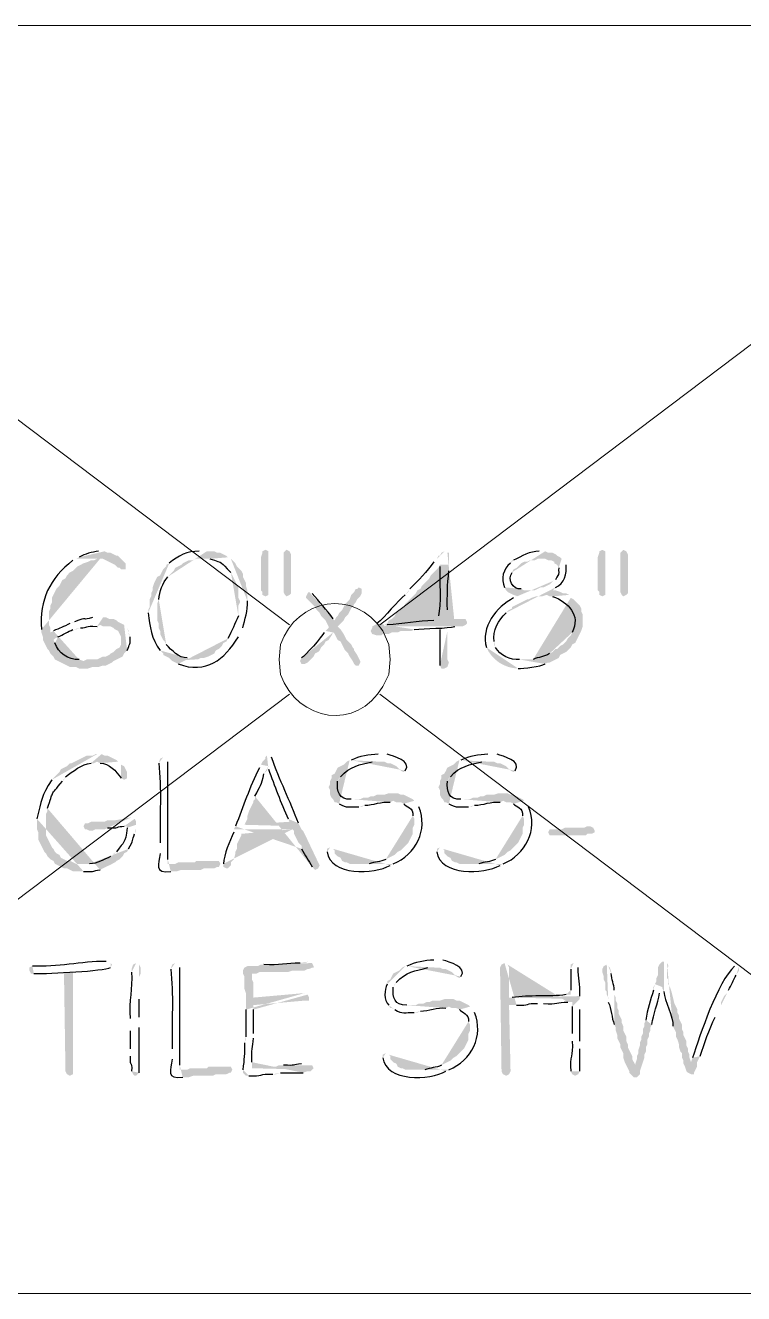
# Model space of a CAD drawing. Header units: inches. Extents: x -167 to 6071, y -6287 to -2731.
# Drawn here: x -82.8 to -57.32, y -5975.08 to -5930.07 of the extents above; entities that cross this region are included whole.
import ezdxf

# ---------------------------------------------------------------- set-up
doc = ezdxf.new("R2010")
doc.units = ezdxf.units.IN
doc.header["$LTSCALE"] = 96
doc.header["$MEASUREMENT"] = 0
doc.layers.add('Furniture', color=7, linetype='Continuous', lineweight=5, true_color=0x994d00)
doc.layers.add('PDF_Geometry', color=7, linetype='Continuous', true_color=0x4a4a4a)
doc.layers.add('PDF_Solid Fills', color=7, linetype='Continuous')

msp = doc.modelspace()

# ---------------------------------------------------------------- hatches: boundary and pattern name
at = {"layer": 'PDF_Solid Fills', "transparency": 33554559}
h = msp.add_hatch(color=256, dxfattribs=at)
h.paths.add_polyline_path([(-80.15, -5948.735), (-80.203, -5948.735)], flags=0)
h.paths.add_polyline_path([(-80.897, -5948.949), (-81.003, -5949.002), (-80.043, -5949.002), (-79.617, -5949.215), (-79.51, -5949.322), (-79.457, -5949.322), (-79.403, -5949.375), (-79.243, -5949.375), (-79.243, -5949.162), (-79.51, -5948.895), (-79.563, -5948.895), (-79.777, -5948.789), (-79.883, -5948.789), (-79.99, -5948.735)], flags=0)
h = msp.add_hatch(color=256, dxfattribs=at)
h.paths.add_polyline_path([(-76.47, -5948.682), (-76.63, -5948.735)], flags=0)
h.paths.add_polyline_path([(-77.697, -5949.162), (-77.803, -5949.215), (-77.803, -5949.269), (-77.91, -5949.375), (-78.017, -5949.589), (-78.123, -5949.642), (-78.177, -5949.749), (-78.23, -5949.855), (-78.283, -5950.015), (-78.283, -5950.122), (-78.337, -5950.229), (-78.337, -5950.335), (-78.39, -5950.442), (-78.39, -5950.709), (-78.443, -5950.815), (-78.443, -5950.922)], flags=0)
h.paths.add_polyline_path([(-78.017, -5952.255), (-77.91, -5952.362), (-77.91, -5952.415), (-77.803, -5952.469), (-77.697, -5952.522), (-77.59, -5952.629), (-76.79, -5952.575), (-76.95, -5952.575), (-77.057, -5952.522)], flags=0)
h.paths.add_polyline_path([(-77.803, -5952.042), (-77.857, -5951.935), (-77.91, -5951.882), (-78.017, -5951.669), (-78.017, -5951.562), (-78.07, -5951.455), (-78.07, -5951.295), (-78.123, -5951.189), (-78.123, -5950.602), (-78.07, -5950.442)], flags=0)
h.paths.add_polyline_path([(-77.75, -5949.642), (-77.537, -5949.429), (-77.483, -5949.322), (-77.27, -5949.215), (-77.217, -5949.162), (-77.003, -5949.055), (-76.897, -5949.055), (-76.737, -5949.002), (-76.523, -5949.002), (-75.617, -5948.949), (-75.67, -5948.895), (-75.883, -5948.789), (-75.99, -5948.789), (-76.097, -5948.735), (-76.363, -5948.735)], flags=0)
h = msp.add_hatch(color=256, dxfattribs=at)
h.paths.add_polyline_path([(-75.617, -5948.949), (-76.523, -5949.002), (-76.257, -5949.002)], flags=0)
h.paths.add_polyline_path([(-75.51, -5949.482), (-75.457, -5949.589), (-75.403, -5949.695), (-75.243, -5950.015), (-75.243, -5950.389), (-75.19, -5950.495), (-75.19, -5950.549), (-75.243, -5950.655), (-75.243, -5951.029)], flags=0)
h.paths.add_polyline_path([(-75.617, -5951.829), (-75.67, -5951.935), (-75.777, -5951.989), (-75.83, -5952.095), (-75.937, -5952.202), (-76.043, -5952.255), (-76.097, -5952.362), (-76.203, -5952.415), (-76.31, -5952.469), (-76.47, -5952.522), (-76.577, -5952.522), (-76.683, -5952.575), (-76.79, -5952.575), (-77.59, -5952.629), (-77.377, -5952.735)], flags=0)
h.paths.add_polyline_path([(-75.243, -5951.775), (-75.083, -5951.455)], flags=0)
h.paths.add_polyline_path([(-74.923, -5950.495), (-74.923, -5950.122), (-74.977, -5949.962), (-74.977, -5949.855), (-75.03, -5949.749), (-75.083, -5949.642), (-75.083, -5949.535), (-75.137, -5949.429), (-75.297, -5949.269), (-75.35, -5949.162), (-75.51, -5949.002)], flags=0)
for points in [[(-74.283, -5948.682), (-74.39, -5948.735), (-74.39, -5948.789), (-74.443, -5948.949), (-74.443, -5950.122), (-74.39, -5950.175), (-74.39, -5950.282), (-74.283, -5950.335), (-74.177, -5950.282), (-74.177, -5948.735)], [(-73.537, -5948.682), (-73.643, -5948.789), (-73.643, -5950.175), (-73.59, -5950.282), (-73.537, -5950.335), (-73.43, -5950.282), (-73.377, -5950.229), (-73.377, -5948.842), (-73.43, -5948.735)], [(-62.337, -5948.682), (-62.443, -5948.735), (-62.443, -5948.789), (-62.497, -5948.949), (-62.497, -5950.122), (-62.443, -5950.175), (-62.443, -5950.282), (-62.337, -5950.335), (-62.23, -5950.282), (-62.23, -5948.735)], [(-61.59, -5948.682), (-61.697, -5948.789), (-61.697, -5950.175), (-61.643, -5950.282), (-61.59, -5950.335), (-61.483, -5950.282), (-61.43, -5950.229), (-61.43, -5948.842), (-61.483, -5948.735)], [(-70.977, -5950.015), (-71.03, -5950.069), (-71.083, -5950.069), (-71.137, -5950.175), (-71.243, -5950.282), (-71.297, -5950.442), (-71.457, -5950.602), (-71.563, -5950.815), (-71.67, -5950.922), (-71.723, -5951.029), (-71.777, -5951.082), (-71.83, -5951.189), (-72.15, -5951.189), (-72.043, -5951.402), (-72.043, -5951.455), (-72.15, -5951.562), (-71.883, -5951.615), (-71.83, -5951.669), (-71.777, -5951.775), (-71.723, -5951.882), (-71.617, -5951.935), (-71.457, -5952.255), (-71.35, -5952.362), (-71.297, -5952.469), (-71.19, -5952.629), (-71.137, -5952.735), (-71.083, -5952.789), (-70.977, -5952.789), (-70.923, -5952.682), (-70.923, -5952.629), (-70.977, -5952.522), (-71.03, -5952.415), (-71.137, -5952.255), (-71.137, -5952.202), (-71.19, -5952.149), (-71.243, -5952.042), (-71.403, -5951.882), (-71.51, -5951.669), (-71.617, -5951.509), (-71.723, -5951.402), (-71.51, -5951.189), (-71.457, -5951.082), (-71.35, -5950.975), (-71.243, -5950.762), (-71.19, -5950.709), (-71.137, -5950.602), (-71.083, -5950.549), (-71.03, -5950.442), (-70.923, -5950.335), (-70.87, -5950.229), (-70.87, -5950.069)], [(-69.75, -5957.322), (-69.91, -5957.322), (-70.07, -5957.375), (-70.337, -5957.375), (-70.443, -5957.429), (-70.55, -5957.429), (-70.657, -5957.482), (-70.817, -5957.482), (-70.923, -5957.535), (-71.243, -5957.535), (-69.057, -5957.535), (-69.377, -5957.375), (-69.483, -5957.375), (-69.59, -5957.322)], [(-65.857, -5957.322), (-66.017, -5957.322), (-66.177, -5957.375), (-66.443, -5957.375), (-66.55, -5957.429), (-66.657, -5957.429), (-66.763, -5957.482), (-66.923, -5957.482), (-67.03, -5957.535), (-67.35, -5957.535), (-65.163, -5957.535), (-65.483, -5957.375), (-65.59, -5957.375), (-65.697, -5957.322)], [(-62.763, -5958.495), (-62.87, -5958.495), (-62.977, -5958.549), (-63.67, -5958.549), (-63.777, -5958.602), (-64.203, -5958.602), (-64.257, -5958.709), (-64.203, -5958.815), (-62.923, -5958.815), (-62.87, -5958.762), (-62.71, -5958.762), (-62.603, -5958.709), (-62.603, -5958.655), (-62.657, -5958.549)], [(-76.097, -5959.722), (-76.737, -5959.722), (-76.79, -5959.775), (-77.377, -5959.775), (-77.483, -5959.829), (-77.75, -5959.829), (-75.883, -5959.829), (-75.937, -5959.722), (-75.99, -5959.722)], [(-81.11, -5963.669), (-81.43, -5963.669), (-81.377, -5967.189), (-81.323, -5967.295), (-81.217, -5967.349), (-81.11, -5967.295), (-81.11, -5967.189)], [(-67.777, -5964.629), (-67.937, -5964.629), (-68.097, -5964.682), (-68.363, -5964.682), (-68.47, -5964.735), (-68.577, -5964.735), (-68.683, -5964.789), (-68.843, -5964.789), (-68.95, -5964.842), (-69.27, -5964.842), (-67.083, -5964.842), (-67.403, -5964.682), (-67.51, -5964.682), (-67.617, -5964.629)], [(-75.67, -5967.029), (-76.31, -5967.029), (-76.363, -5967.082), (-76.95, -5967.082), (-77.057, -5967.135), (-77.323, -5967.135), (-75.457, -5967.135), (-75.51, -5967.029), (-75.563, -5967.029)]]:
    msp.add_hatch(color=256, dxfattribs=at).paths.add_polyline_path(points)
h = msp.add_hatch(color=256, dxfattribs=at)
h.paths.add_polyline_path([(-67.937, -5948.735), (-68.043, -5948.789), (-68.097, -5948.895), (-68.15, -5948.895), (-68.203, -5949.002), (-68.31, -5949.109)], flags=0)
h.paths.add_polyline_path([(-69.163, -5950.069), (-69.217, -5950.175), (-69.323, -5950.282)], flags=0)
h.paths.add_polyline_path([(-70.337, -5951.295), (-70.39, -5951.349), (-70.497, -5951.402), (-70.497, -5951.455), (-70.55, -5951.562), (-70.497, -5951.669), (-70.337, -5951.722), (-70.177, -5951.722), (-70.123, -5951.669), (-69.91, -5951.669), (-69.803, -5951.615), (-69.59, -5951.615), (-69.483, -5951.562), (-69.11, -5951.562), (-69.003, -5951.509)], flags=0)
h.paths.add_polyline_path([(-67.563, -5951.402), (-67.297, -5951.402), (-70.07, -5951.402), (-70.07, -5951.349), (-69.963, -5951.295), (-69.91, -5951.189), (-69.803, -5951.135), (-69.697, -5951.029), (-69.643, -5950.922), (-69.537, -5950.869), (-69.483, -5950.762), (-69.377, -5950.709), (-69.323, -5950.602), (-69.163, -5950.442), (-69.057, -5950.335), (-68.95, -5950.229), (-68.897, -5950.122), (-68.79, -5950.069), (-68.737, -5949.962), (-68.47, -5949.695), (-68.417, -5949.589), (-68.15, -5949.322), (-68.097, -5949.215), (-67.777, -5949.215), (-67.777, -5948.789), (-67.83, -5948.789)], flags=0)
h = msp.add_hatch(color=256, dxfattribs=at)
h.paths.add_polyline_path([(-64.47, -5948.735), (-64.577, -5948.735)], flags=0)
h.paths.add_polyline_path([(-65.483, -5949.055), (-65.537, -5949.055), (-65.59, -5949.162)], flags=0)
h.paths.add_polyline_path([(-65.803, -5950.015), (-65.75, -5950.122), (-65.003, -5950.122), (-65.11, -5950.122), (-65.217, -5950.069)], flags=0)
h.paths.add_polyline_path([(-65.537, -5949.482), (-65.483, -5949.375), (-65.377, -5949.322), (-65.217, -5949.162), (-65.11, -5949.109), (-65.003, -5949.109), (-64.897, -5949.055), (-64.737, -5949.055), (-64.63, -5949.002), (-63.777, -5949.002), (-63.83, -5948.949), (-63.937, -5948.895), (-63.99, -5948.842), (-64.097, -5948.789), (-64.257, -5948.789), (-64.363, -5948.735)], flags=0)
h = msp.add_hatch(color=256, dxfattribs=at)
h.paths.add_polyline_path([(-81.003, -5949.002), (-81.11, -5949.055)], flags=0)
h.paths.add_polyline_path([(-82.23, -5951.509), (-82.23, -5951.615), (-81.91, -5951.615), (-81.91, -5951.455), (-81.963, -5951.349), (-81.963, -5950.869), (-81.91, -5950.762), (-81.91, -5950.655), (-81.857, -5950.549), (-81.857, -5950.389), (-81.697, -5950.069), (-81.59, -5949.962), (-81.537, -5949.855), (-81.483, -5949.749), (-81.377, -5949.695), (-81.323, -5949.589), (-81.217, -5949.482), (-81.11, -5949.429), (-80.95, -5949.269), (-80.737, -5949.162), (-80.577, -5949.109), (-80.47, -5949.055), (-80.363, -5949.055), (-80.257, -5949.002), (-80.15, -5949.002)], flags=0)
h = msp.add_hatch(color=256, dxfattribs=at)
h.paths.add_polyline_path([(-67.777, -5949.215), (-68.097, -5949.215), (-68.097, -5949.269)], flags=0)
h.paths.add_polyline_path([(-68.15, -5951.029), (-68.15, -5951.189), (-68.31, -5951.189)], flags=0)
h.paths.add_polyline_path([(-69.963, -5951.349), (-70.07, -5951.402), (-67.297, -5951.402), (-67.19, -5951.349), (-67.137, -5951.295), (-67.137, -5951.242), (-67.19, -5951.135), (-67.83, -5951.135), (-67.83, -5950.815)], flags=0)
h.paths.add_polyline_path([(-67.777, -5949.429), (-67.777, -5949.322)], flags=0)
h = msp.add_hatch(color=256, dxfattribs=at)
h.paths.add_polyline_path([(-63.777, -5949.002), (-64.523, -5949.002), (-64.363, -5949.002), (-64.257, -5949.055), (-64.15, -5949.055), (-64.043, -5949.109), (-64.043, -5949.162), (-63.937, -5949.215), (-63.883, -5949.322)], flags=0)
h.paths.add_polyline_path([(-63.99, -5949.749), (-64.097, -5949.802), (-64.203, -5949.909), (-64.417, -5950.015), (-64.523, -5950.015), (-64.737, -5950.122), (-65.75, -5950.122), (-65.697, -5950.175), (-65.483, -5950.282), (-65.323, -5950.335), (-65.377, -5950.335), (-65.483, -5950.389)], flags=0)
h.paths.add_polyline_path([(-66.443, -5952.149, 0.291201), (-65.323, -5952.895)], flags=0)
h.paths.add_polyline_path([(-64.363, -5952.735), (-64.257, -5952.682), (-64.203, -5952.682), (-64.097, -5952.629), (-65.163, -5952.575), (-65.27, -5952.575)], flags=0)
h.paths.add_polyline_path([(-66.123, -5952.149), (-66.177, -5952.042), (-66.177, -5951.935)], flags=0)
h.paths.add_polyline_path([(-65.75, -5950.922), (-65.643, -5950.815), (-65.537, -5950.762), (-65.537, -5950.709), (-65.003, -5950.442), (-64.95, -5950.442), (-64.843, -5950.389), (-64.683, -5950.335), (-64.47, -5950.335), (-64.31, -5950.282), (-63.51, -5950.282), (-63.617, -5950.229), (-63.723, -5950.229), (-63.83, -5950.175), (-63.99, -5950.122), (-64.097, -5950.122), (-63.99, -5950.015)], flags=0)
h.paths.add_polyline_path([(-63.617, -5949.215), (-63.67, -5949.109)], flags=0)
h = msp.add_hatch(color=256, dxfattribs=at)
h.paths.add_polyline_path([(-72.737, -5950.175), (-72.79, -5950.229), (-72.843, -5950.335), (-72.843, -5950.389), (-72.523, -5950.709), (-72.47, -5950.815), (-72.363, -5950.922), (-72.31, -5951.029), (-72.15, -5951.189), (-71.83, -5951.189), (-71.883, -5951.135)], flags=0)
h.paths.add_polyline_path([(-72.63, -5950.229), (-72.683, -5950.229)], flags=0)
h = msp.add_hatch(color=256, dxfattribs=at)
h.paths.add_polyline_path([(-63.51, -5950.282), (-64.31, -5950.282), (-64.203, -5950.335), (-64.097, -5950.335)], flags=0)
h.paths.add_polyline_path([(-63.403, -5951.615), (-63.457, -5951.722), (-63.563, -5951.829), (-63.617, -5951.935), (-63.723, -5952.042), (-63.83, -5952.095), (-63.937, -5952.202), (-63.99, -5952.202), (-64.097, -5952.309), (-64.203, -5952.362)], flags=0)
h.paths.add_polyline_path([(-64.79, -5952.575), (-65.163, -5952.575), (-64.097, -5952.629), (-63.883, -5952.522), (-63.83, -5952.415), (-63.723, -5952.362), (-63.617, -5952.309), (-63.457, -5952.149), (-63.403, -5952.042), (-63.297, -5951.989), (-63.083, -5951.562), (-63.03, -5951.402), (-63.03, -5950.975), (-63.083, -5950.869), (-63.083, -5950.762), (-63.137, -5950.655), (-63.35, -5950.442), (-63.457, -5950.389)], flags=0)
h = msp.add_hatch(color=256, dxfattribs=at)
h.paths.add_polyline_path([(-80.203, -5951.082), (-80.417, -5951.082)], flags=0)
h.paths.add_polyline_path([(-81.057, -5951.242), (-81.11, -5951.242), (-81.217, -5951.295)], flags=0)
h.paths.add_polyline_path([(-81.803, -5951.562), (-81.91, -5951.615), (-82.23, -5951.615), (-82.177, -5951.775), (-82.177, -5951.882), (-82.017, -5952.202), (-81.963, -5952.255), (-81.91, -5952.362), (-81.857, -5952.415), (-81.803, -5952.469), (-81.75, -5952.575), (-81.643, -5952.629), (-80.737, -5952.629), (-80.897, -5952.575)], flags=0)
h.paths.add_polyline_path([(-81.75, -5951.989), (-81.803, -5951.882), (-81.75, -5951.829), (-81.643, -5951.775)], flags=0)
h.paths.add_polyline_path([(-81.11, -5951.509), (-81.003, -5951.509), (-80.843, -5951.455)], flags=0)
h.paths.add_polyline_path([(-80.257, -5951.402), (-80.15, -5951.349), (-79.297, -5951.349), (-79.51, -5951.242), (-79.563, -5951.189), (-79.67, -5951.135), (-79.83, -5951.135), (-79.937, -5951.082), (-80.043, -5951.082)], flags=0)
h = msp.add_hatch(color=256, dxfattribs=at)
h.paths.add_polyline_path([(-79.297, -5951.349), (-80.15, -5951.349), (-80.043, -5951.402), (-79.777, -5951.402), (-79.67, -5951.455), (-79.617, -5951.509), (-79.51, -5951.562), (-79.403, -5951.775), (-79.403, -5952.042), (-79.457, -5952.149), (-79.563, -5952.202), (-79.67, -5952.309), (-79.777, -5952.362), (-79.83, -5952.415), (-79.937, -5952.469), (-80.043, -5952.469), (-80.257, -5952.575), (-80.63, -5952.575), (-80.737, -5952.629), (-81.643, -5952.629), (-81.217, -5952.842), (-81.003, -5952.842), (-80.897, -5952.895), (-80.577, -5952.895), (-80.417, -5952.842), (-80.203, -5952.842), (-80.043, -5952.789), (-79.937, -5952.789), (-79.723, -5952.682), (-79.67, -5952.629), (-79.35, -5952.469), (-79.297, -5952.362), (-79.19, -5952.255)], flags=0)
h.paths.add_polyline_path([(-79.083, -5951.775), (-79.137, -5951.669), (-79.137, -5951.562), (-79.19, -5951.455)], flags=0)
h = msp.add_hatch(color=256, dxfattribs=at)
h.paths.add_polyline_path([(-72.15, -5951.562), (-72.203, -5951.615)], flags=0)
h.paths.add_polyline_path([(-73.003, -5952.522), (-73.057, -5952.629), (-73.003, -5952.735), (-72.897, -5952.735), (-72.79, -5952.682), (-72.577, -5952.469), (-72.523, -5952.362), (-72.417, -5952.309), (-72.363, -5952.255), (-72.31, -5952.149), (-72.203, -5952.042), (-72.15, -5951.935), (-72.043, -5951.882), (-71.937, -5951.722), (-71.883, -5951.615)], flags=0)
h = msp.add_hatch(color=256, dxfattribs=at)
h.paths.add_polyline_path([(-67.83, -5951.455), (-68.097, -5951.455), (-68.097, -5951.509)], flags=0)
h.paths.add_polyline_path([(-68.097, -5952.789), (-68.043, -5952.895), (-67.937, -5952.895), (-67.83, -5952.842), (-67.777, -5952.682), (-67.83, -5952.575), (-67.83, -5951.562)], flags=0)
h = msp.add_hatch(color=256, dxfattribs=at)
h.paths.add_polyline_path([(-80.257, -5955.935), (-80.31, -5955.935), (-80.417, -5955.989), (-80.63, -5955.989), (-81.163, -5956.255), (-81.217, -5956.255), (-81.323, -5956.362), (-81.43, -5956.415), (-81.537, -5956.469), (-81.59, -5956.575), (-81.857, -5956.842)], flags=0)
h.paths.add_polyline_path([(-82.39, -5958.229), (-82.39, -5958.602), (-82.337, -5958.709), (-82.337, -5958.975), (-82.283, -5959.082), (-82.23, -5959.189), (-82.123, -5959.402), (-82.07, -5959.455), (-82.017, -5959.562), (-81.91, -5959.669), (-81.803, -5959.722), (-81.75, -5959.829), (-81.43, -5959.989), (-81.323, -5959.989), (-81.11, -5960.095), (-80.737, -5960.095)], flags=0)
h.paths.add_polyline_path([(-80.15, -5960.042), (-79.723, -5959.829), (-81.003, -5959.829), (-81.217, -5959.722), (-81.323, -5959.722), (-81.537, -5959.615), (-81.59, -5959.509), (-81.697, -5959.455), (-81.75, -5959.402), (-81.803, -5959.295), (-81.857, -5959.242), (-81.963, -5959.029), (-82.017, -5958.922), (-82.07, -5958.815), (-82.07, -5958.069), (-82.017, -5957.962), (-82.017, -5957.855)], flags=0)
h.paths.add_polyline_path([(-81.483, -5956.895), (-81.43, -5956.842), (-81.377, -5956.735)], flags=0)
h.paths.add_polyline_path([(-80.47, -5956.255), (-80.363, -5956.255), (-80.257, -5956.202), (-79.51, -5956.202), (-79.563, -5956.149), (-79.883, -5955.989), (-79.99, -5955.989), (-80.097, -5955.935)], flags=0)
h = msp.add_hatch(color=256, dxfattribs=at)
h.paths.add_polyline_path([(-77.91, -5956.042), (-78.017, -5956.095), (-78.07, -5956.255)], flags=0)
h.paths.add_polyline_path([(-78.017, -5959.082), (-78.017, -5959.455)], flags=0)
h.paths.add_polyline_path([(-77.643, -5960.095), (-77.43, -5960.095), (-77.27, -5960.042), (-76.577, -5960.042), (-76.47, -5959.989), (-76.097, -5959.989), (-75.99, -5959.935), (-75.937, -5959.935), (-75.883, -5959.829), (-77.75, -5959.829), (-77.75, -5959.669)], flags=0)
h.paths.add_polyline_path([(-77.75, -5956.202), (-77.803, -5956.095)], flags=0)
h = msp.add_hatch(color=256, dxfattribs=at)
h.paths.add_polyline_path([(-74.23, -5955.989), (-74.283, -5956.042), (-74.283, -5956.095), (-74.39, -5956.202), (-74.443, -5956.309), (-74.177, -5956.362), (-74.177, -5956.469)], flags=0)
h.paths.add_polyline_path([(-73.483, -5958.229), (-73.43, -5958.335), (-75.03, -5958.442), (-73.057, -5958.495), (-73.11, -5958.389)], flags=0)
h.paths.add_polyline_path([(-74.07, -5956.042), (-74.123, -5955.989)], flags=0)
h = msp.add_hatch(color=256, dxfattribs=at)
h.paths.add_polyline_path([(-71.297, -5956.149), (-71.403, -5956.202), (-71.51, -5956.309), (-71.617, -5956.362), (-71.723, -5956.415), (-71.777, -5956.522), (-71.83, -5956.629), (-71.937, -5956.682), (-71.937, -5956.789), (-71.99, -5956.895), (-71.99, -5957.002), (-72.043, -5957.109), (-71.99, -5957.215), (-71.99, -5957.375), (-71.937, -5957.482), (-71.883, -5957.535), (-71.83, -5957.642), (-71.777, -5957.642), (-71.67, -5957.695)], flags=0)
h.paths.add_polyline_path([(-70.977, -5957.802), (-70.87, -5957.802), (-70.763, -5957.749)], flags=0)
h.paths.add_polyline_path([(-69.857, -5957.642), (-69.75, -5957.589), (-69.003, -5957.589), (-69.057, -5957.535), (-71.243, -5957.535)], flags=0)
h.paths.add_polyline_path([(-71.723, -5956.895), (-71.67, -5956.789), (-71.617, -5956.735)], flags=0)
h.paths.add_polyline_path([(-70.497, -5956.202), (-70.23, -5956.202)], flags=0)
h = msp.add_hatch(color=256, dxfattribs=at)
h.paths.add_polyline_path([(-70.23, -5955.935), (-70.283, -5955.935)], flags=0)
h.paths.add_polyline_path([(-71.243, -5956.149), (-71.297, -5956.149), (-70.23, -5956.202), (-70.07, -5956.202), (-69.963, -5956.255), (-69.857, -5956.255), (-69.75, -5956.309), (-69.643, -5956.362), (-69.537, -5956.469), (-69.483, -5956.469), (-69.483, -5956.522), (-69.377, -5956.575), (-69.323, -5956.522)], flags=0)
h.paths.add_polyline_path([(-69.963, -5955.935), (-70.123, -5955.935)], flags=0)
h = msp.add_hatch(color=256, dxfattribs=at)
h.paths.add_polyline_path([(-67.403, -5956.149), (-67.51, -5956.202), (-67.617, -5956.309), (-67.723, -5956.362), (-67.83, -5956.415), (-67.883, -5956.522), (-67.937, -5956.629), (-68.043, -5956.682), (-68.043, -5956.789), (-68.097, -5956.895), (-68.097, -5957.002), (-68.15, -5957.109), (-68.097, -5957.215), (-68.097, -5957.375), (-68.043, -5957.482), (-67.99, -5957.535), (-67.937, -5957.642), (-67.883, -5957.642), (-67.777, -5957.695)], flags=0)
h.paths.add_polyline_path([(-67.083, -5957.802), (-66.977, -5957.802), (-66.87, -5957.749)], flags=0)
h.paths.add_polyline_path([(-65.963, -5957.642), (-65.857, -5957.589), (-65.11, -5957.589), (-65.163, -5957.535), (-67.35, -5957.535)], flags=0)
h.paths.add_polyline_path([(-67.83, -5956.895), (-67.777, -5956.789), (-67.723, -5956.735)], flags=0)
h.paths.add_polyline_path([(-66.603, -5956.202), (-66.337, -5956.202)], flags=0)
h = msp.add_hatch(color=256, dxfattribs=at)
h.paths.add_polyline_path([(-66.337, -5955.935), (-66.39, -5955.935)], flags=0)
h.paths.add_polyline_path([(-67.35, -5956.149), (-67.403, -5956.149), (-66.337, -5956.202), (-66.177, -5956.202), (-66.07, -5956.255), (-65.963, -5956.255), (-65.857, -5956.309), (-65.75, -5956.362), (-65.643, -5956.469), (-65.59, -5956.469), (-65.59, -5956.522), (-65.483, -5956.575), (-65.43, -5956.522)], flags=0)
h.paths.add_polyline_path([(-66.07, -5955.935), (-66.23, -5955.935)], flags=0)
h = msp.add_hatch(color=256, dxfattribs=at)
h.paths.add_polyline_path([(-79.51, -5956.202), (-80.257, -5956.202), (-80.15, -5956.255)], flags=0)
h.paths.add_polyline_path([(-79.403, -5956.789), (-79.297, -5956.842), (-79.19, -5956.789), (-79.19, -5956.575), (-79.297, -5956.362), (-79.403, -5956.309)], flags=0)
h = msp.add_hatch(color=256, dxfattribs=at)
h.paths.add_polyline_path([(-74.443, -5956.309), (-74.497, -5956.415)], flags=0)
h.paths.add_polyline_path([(-75.35, -5958.495), (-75.403, -5958.602), (-73.323, -5958.602), (-73.27, -5958.655), (-73.27, -5958.762), (-73.163, -5958.975), (-73.11, -5959.082), (-73.003, -5959.189), (-73.003, -5959.295)], flags=0)
h.paths.add_polyline_path([(-72.63, -5959.935), (-72.523, -5960.042), (-72.417, -5959.989), (-72.363, -5959.882), (-72.843, -5958.869), (-72.95, -5958.655), (-73.003, -5958.602), (-73.057, -5958.495), (-75.03, -5958.442), (-74.923, -5958.229), (-74.923, -5958.122), (-74.87, -5957.962), (-74.817, -5957.855), (-74.763, -5957.749), (-74.71, -5957.642), (-74.71, -5957.589), (-74.657, -5957.535), (-74.657, -5957.429)], flags=0)
h.paths.add_polyline_path([(-74.337, -5956.629), (-74.23, -5956.522), (-74.177, -5956.362)], flags=0)
h = msp.add_hatch(color=256, dxfattribs=at)
h.paths.add_polyline_path([(-69.003, -5957.589), (-69.75, -5957.589), (-69.643, -5957.642), (-69.483, -5957.642), (-69.377, -5957.695)], flags=0)
h.paths.add_polyline_path([(-69.057, -5958.122), (-69.003, -5958.229), (-69.003, -5958.442), (-69.057, -5958.549), (-69.057, -5958.762), (-69.11, -5958.869), (-69.163, -5958.975), (-69.217, -5959.082), (-69.323, -5959.189), (-69.483, -5959.349), (-69.59, -5959.402), (-69.697, -5959.509), (-70.017, -5959.669)], flags=0)
h.paths.add_polyline_path([(-70.603, -5959.829), (-70.977, -5959.829), (-69.75, -5959.829)], flags=0)
h.paths.add_polyline_path([(-68.843, -5957.802), (-68.95, -5957.695)], flags=0)
h = msp.add_hatch(color=256, dxfattribs=at)
h.paths.add_polyline_path([(-65.11, -5957.589), (-65.857, -5957.589), (-65.75, -5957.642), (-65.59, -5957.642), (-65.483, -5957.695)], flags=0)
h.paths.add_polyline_path([(-65.163, -5958.122), (-65.11, -5958.229), (-65.11, -5958.442), (-65.163, -5958.549), (-65.163, -5958.762), (-65.323, -5959.082), (-65.43, -5959.189), (-65.59, -5959.349), (-65.697, -5959.402), (-65.803, -5959.509), (-66.123, -5959.669)], flags=0)
h.paths.add_polyline_path([(-66.71, -5959.829), (-67.083, -5959.829), (-65.857, -5959.829)], flags=0)
h.paths.add_polyline_path([(-64.95, -5957.802), (-65.057, -5957.695)], flags=0)
h = msp.add_hatch(color=256, dxfattribs=at)
h.paths.add_polyline_path([(-79.03, -5958.175), (-79.617, -5958.282), (-79.883, -5958.282), (-79.99, -5958.335), (-80.47, -5958.335), (-80.577, -5958.389), (-80.683, -5958.389), (-80.737, -5958.495), (-80.683, -5958.602), (-80.63, -5958.602), (-80.523, -5958.655), (-80.417, -5958.655), (-80.31, -5958.602), (-79.99, -5958.602), (-79.883, -5958.549)], flags=0)
h.paths.add_polyline_path([(-79.297, -5958.495), (-79.19, -5958.495), (-78.87, -5958.442), (-78.87, -5958.335), (-78.923, -5958.229)], flags=0)
h = msp.add_hatch(color=256, dxfattribs=at)
h.paths.add_polyline_path([(-78.87, -5958.442), (-79.19, -5958.495), (-79.19, -5958.549)], flags=0)
h.paths.add_polyline_path([(-79.563, -5959.402), (-79.67, -5959.455), (-79.67, -5959.509), (-79.777, -5959.562)], flags=0)
h.paths.add_polyline_path([(-80.523, -5959.829), (-80.683, -5959.829), (-79.723, -5959.829), (-79.617, -5959.775), (-79.563, -5959.722), (-79.457, -5959.669), (-79.35, -5959.562), (-79.297, -5959.455), (-79.19, -5959.402), (-79.137, -5959.295)], flags=0)
h.paths.add_polyline_path([(-78.923, -5958.762), (-78.87, -5958.655), (-78.87, -5958.549)], flags=0)
h = msp.add_hatch(color=256, dxfattribs=at)
h.paths.add_polyline_path([(-75.403, -5958.602), (-75.403, -5958.709)], flags=0)
h.paths.add_polyline_path([(-75.777, -5959.829), (-75.777, -5959.935), (-75.67, -5959.989), (-75.617, -5959.989), (-75.51, -5959.882), (-75.51, -5959.775), (-75.403, -5959.669), (-75.35, -5959.455), (-75.35, -5959.402), (-75.297, -5959.295), (-75.297, -5959.135), (-75.243, -5959.029), (-75.19, -5958.922), (-75.137, -5958.815), (-75.137, -5958.762), (-73.323, -5958.602)], flags=0)
h = msp.add_hatch(color=256, dxfattribs=at)
h.paths.add_polyline_path([(-71.99, -5959.242), (-72.097, -5959.295), (-72.097, -5959.402)], flags=0)
h.paths.add_polyline_path([(-69.857, -5959.882), (-69.75, -5959.829), (-71.297, -5959.829), (-71.403, -5959.775), (-71.457, -5959.775), (-71.563, -5959.722), (-71.617, -5959.615), (-71.723, -5959.562), (-71.83, -5959.455), (-71.83, -5959.349), (-71.883, -5959.295)], flags=0)
h = msp.add_hatch(color=256, dxfattribs=at)
h.paths.add_polyline_path([(-68.097, -5959.242), (-68.203, -5959.295), (-68.203, -5959.402)], flags=0)
h.paths.add_polyline_path([(-65.963, -5959.882), (-65.857, -5959.829), (-67.403, -5959.829), (-67.51, -5959.775), (-67.563, -5959.775), (-67.67, -5959.722), (-67.723, -5959.615), (-67.83, -5959.562), (-67.937, -5959.455), (-67.937, -5959.349), (-67.99, -5959.295)], flags=0)
h = msp.add_hatch(color=256, dxfattribs=at)
h.paths.add_polyline_path([(-79.883, -5963.295), (-79.937, -5963.295)], flags=0)
h.paths.add_polyline_path([(-82.55, -5963.455), (-82.657, -5963.509), (-82.657, -5963.615), (-82.603, -5963.722), (-82.497, -5963.722)], flags=0)
h.paths.add_polyline_path([(-79.777, -5963.509), (-79.723, -5963.402), (-79.777, -5963.349)], flags=0)
h = msp.add_hatch(color=256, dxfattribs=at)
h.paths.add_polyline_path([(-78.87, -5963.349), (-78.977, -5963.402), (-79.03, -5963.562), (-79.03, -5963.669)], flags=0)
h.paths.add_polyline_path([(-79.083, -5965.322), (-79.083, -5965.749)], flags=0)
h.paths.add_polyline_path([(-79.083, -5966.389), (-79.083, -5966.655)], flags=0)
h.paths.add_polyline_path([(-79.03, -5967.189), (-78.977, -5967.295), (-78.923, -5967.349), (-78.87, -5967.349), (-78.763, -5967.242)], flags=0)
h.paths.add_polyline_path([(-78.763, -5965.642), (-78.763, -5965.269)], flags=0)
h.paths.add_polyline_path([(-78.763, -5964.629), (-78.763, -5963.829), (-78.71, -5963.722), (-78.71, -5963.509), (-78.763, -5963.402)], flags=0)
h = msp.add_hatch(color=256, dxfattribs=at)
h.paths.add_polyline_path([(-77.483, -5963.349), (-77.59, -5963.402), (-77.643, -5963.562)], flags=0)
h.paths.add_polyline_path([(-77.59, -5966.389), (-77.59, -5966.762)], flags=0)
h.paths.add_polyline_path([(-77.217, -5967.402), (-77.003, -5967.402), (-76.843, -5967.349), (-76.15, -5967.349), (-76.043, -5967.295), (-75.67, -5967.295), (-75.563, -5967.242), (-75.51, -5967.242), (-75.457, -5967.135), (-77.323, -5967.135), (-77.323, -5966.975)], flags=0)
h.paths.add_polyline_path([(-77.323, -5963.509), (-77.377, -5963.402)], flags=0)
h = msp.add_hatch(color=256, dxfattribs=at)
h.paths.add_polyline_path([(-72.737, -5963.295), (-72.897, -5963.349), (-73.057, -5963.349)], flags=0)
h.paths.add_polyline_path([(-74.337, -5963.402), (-74.443, -5963.402), (-74.55, -5963.455), (-74.923, -5963.455), (-75.03, -5963.509), (-75.083, -5963.615), (-75.083, -5963.722), (-75.03, -5963.829), (-75.03, -5964.255), (-74.977, -5964.415), (-74.977, -5964.629), (-74.71, -5964.575), (-74.71, -5964.042), (-74.763, -5963.935), (-74.763, -5963.722), (-74.603, -5963.722), (-74.497, -5963.669), (-73.483, -5963.669), (-73.323, -5963.615), (-72.897, -5963.615), (-72.79, -5963.562), (-72.737, -5963.562), (-72.63, -5963.509), (-72.577, -5963.509), (-72.577, -5963.455), (-72.63, -5963.349)], flags=0)
h = msp.add_hatch(color=256, dxfattribs=at)
h.paths.add_polyline_path([(-68.257, -5963.242), (-68.31, -5963.242)], flags=0)
h.paths.add_polyline_path([(-69.27, -5963.455), (-69.323, -5963.455), (-68.257, -5963.509), (-68.097, -5963.509), (-67.99, -5963.562), (-67.883, -5963.562), (-67.67, -5963.669), (-67.563, -5963.775), (-67.51, -5963.775), (-67.51, -5963.829), (-67.403, -5963.882), (-67.35, -5963.829)], flags=0)
h.paths.add_polyline_path([(-67.99, -5963.242), (-68.15, -5963.242)], flags=0)
h = msp.add_hatch(color=256, dxfattribs=at)
h.paths.add_polyline_path([(-65.803, -5963.349), (-65.91, -5963.402), (-65.963, -5963.509), (-65.91, -5967.189), (-65.857, -5967.295), (-65.75, -5967.349), (-65.643, -5967.295), (-65.59, -5967.189), (-65.643, -5964.842), (-65.377, -5964.842)], flags=0)
h.paths.add_polyline_path([(-64.63, -5964.789), (-64.417, -5964.789)], flags=0)
h.paths.add_polyline_path([(-63.563, -5964.735), (-63.403, -5964.735), (-63.137, -5964.629), (-65.643, -5964.575), (-65.643, -5963.509), (-65.697, -5963.402)], flags=0)
h = msp.add_hatch(color=256, dxfattribs=at)
h.paths.add_polyline_path([(-63.35, -5963.349), (-63.457, -5963.402), (-63.457, -5963.562)], flags=0)
h.paths.add_polyline_path([(-63.457, -5964.309), (-63.457, -5964.469), (-63.617, -5964.469)], flags=0)
h.paths.add_polyline_path([(-65.537, -5964.575), (-65.643, -5964.575), (-63.137, -5964.629), (-63.137, -5964.522)], flags=0)
h.paths.add_polyline_path([(-63.19, -5963.509), (-63.243, -5963.402)], flags=0)
h = msp.add_hatch(color=256, dxfattribs=at)
h.paths.add_polyline_path([(-60.15, -5963.295), (-60.203, -5963.295), (-60.31, -5963.402), (-60.363, -5963.509), (-60.363, -5963.775), (-60.417, -5963.882), (-60.417, -5963.989), (-60.47, -5964.095), (-60.203, -5964.202), (-60.203, -5964.255), (-60.15, -5964.362)], flags=0)
h.paths.add_polyline_path([(-59.83, -5965.589), (-59.777, -5965.695), (-59.723, -5965.802), (-59.723, -5965.962), (-59.67, -5966.069), (-59.617, -5966.229), (-59.617, -5966.335), (-59.563, -5966.495), (-59.51, -5966.549), (-59.51, -5966.709), (-59.457, -5966.815), (-59.457, -5966.922), (-59.403, -5967.029), (-59.35, -5967.189), (-59.297, -5967.242), (-59.19, -5967.295), (-59.083, -5967.295), (-59.083, -5967.242), (-58.977, -5967.029), (-58.977, -5966.869), (-59.19, -5966.869), (-59.243, -5966.709), (-59.243, -5966.602), (-59.297, -5966.495), (-59.297, -5966.389), (-59.35, -5966.282), (-59.35, -5966.122), (-59.457, -5965.909), (-59.457, -5965.802), (-59.51, -5965.695), (-59.51, -5965.535), (-59.617, -5965.322), (-59.617, -5965.215), (-59.67, -5965.109), (-59.67, -5965.002), (-59.777, -5964.789), (-59.83, -5964.575), (-59.883, -5964.362), (-59.937, -5964.202), (-59.99, -5964.095), (-59.99, -5963.935), (-60.043, -5963.882), (-60.043, -5963.562), (-59.99, -5963.455), (-60.043, -5963.349)], flags=0)
h = msp.add_hatch(color=256, dxfattribs=at)
h.paths.add_polyline_path([(-69.323, -5963.455), (-69.43, -5963.509), (-69.537, -5963.615), (-69.75, -5963.722), (-69.857, -5963.935), (-69.963, -5963.989), (-69.963, -5964.095)], flags=0)
h.paths.add_polyline_path([(-69.91, -5964.842), (-69.857, -5964.949), (-69.803, -5964.949), (-69.697, -5965.002)], flags=0)
h.paths.add_polyline_path([(-69.003, -5965.109), (-68.897, -5965.109), (-68.79, -5965.055)], flags=0)
h.paths.add_polyline_path([(-67.883, -5964.949), (-67.777, -5964.895), (-67.03, -5964.895), (-67.083, -5964.842), (-69.27, -5964.842)], flags=0)
h.paths.add_polyline_path([(-69.75, -5964.202), (-69.697, -5964.095), (-69.643, -5964.042)], flags=0)
h.paths.add_polyline_path([(-68.523, -5963.509), (-68.257, -5963.509)], flags=0)
h = msp.add_hatch(color=256, dxfattribs=at)
h.paths.add_polyline_path([(-62.177, -5963.402), (-62.283, -5963.455), (-62.337, -5963.562), (-62.337, -5963.669), (-62.283, -5963.829), (-62.283, -5963.935), (-62.23, -5964.042), (-62.23, -5964.309), (-62.177, -5964.362), (-62.177, -5964.469), (-62.123, -5964.575), (-62.123, -5964.735)], flags=0)
h.paths.add_polyline_path([(-61.91, -5965.535), (-61.857, -5965.642), (-61.857, -5965.749), (-61.803, -5965.909), (-61.803, -5966.015), (-61.697, -5966.229), (-61.697, -5966.335), (-61.59, -5966.549), (-61.59, -5966.709), (-61.537, -5966.869), (-61.43, -5967.082), (-61.377, -5967.189), (-61.377, -5967.242), (-61.217, -5967.402), (-61.11, -5967.402), (-61.003, -5967.295), (-61.003, -5967.189), (-60.95, -5967.029), (-61.163, -5967.029), (-61.163, -5966.975), (-61.27, -5966.762), (-61.27, -5966.655), (-61.43, -5966.335), (-61.43, -5966.229), (-61.483, -5966.122), (-61.483, -5965.962), (-61.537, -5965.855), (-61.59, -5965.749), (-61.59, -5965.589), (-61.643, -5965.482), (-61.643, -5965.375), (-61.75, -5965.162), (-61.75, -5965.055), (-61.803, -5964.949), (-61.803, -5964.789), (-61.857, -5964.682), (-61.857, -5964.575), (-61.91, -5964.469), (-61.91, -5964.309)], flags=0)
h.paths.add_polyline_path([(-62.017, -5963.722), (-62.017, -5963.669), (-62.07, -5963.509), (-62.123, -5963.455)], flags=0)
h = msp.add_hatch(color=256, dxfattribs=at)
h.paths.add_polyline_path([(-57.59, -5963.455), (-57.643, -5963.455)], flags=0)
h.paths.add_polyline_path([(-59.137, -5966.709), (-59.19, -5966.869), (-58.977, -5966.869), (-58.87, -5966.655)], flags=0)
h.paths.add_polyline_path([(-58.337, -5965.269), (-58.123, -5964.842), (-58.123, -5964.735), (-58.017, -5964.522), (-57.91, -5964.415), (-57.857, -5964.309)], flags=0)
h.paths.add_polyline_path([(-57.59, -5963.775), (-57.483, -5963.615), (-57.483, -5963.455)], flags=0)
h = msp.add_hatch(color=256, dxfattribs=at)
h.paths.add_polyline_path([(-60.47, -5964.095), (-60.523, -5964.202), (-60.523, -5964.309)], flags=0)
h.paths.add_polyline_path([(-60.79, -5965.375), (-60.843, -5965.482), (-60.843, -5965.589), (-60.897, -5965.695), (-60.897, -5965.855), (-60.95, -5965.962), (-60.95, -5966.069), (-61.003, -5966.175), (-61.003, -5966.282), (-61.057, -5966.442), (-61.057, -5966.549), (-61.11, -5966.655), (-61.11, -5966.762), (-61.163, -5966.922), (-61.163, -5967.029), (-60.95, -5967.029), (-60.897, -5966.869), (-60.843, -5966.709), (-60.843, -5966.602), (-60.79, -5966.495), (-60.79, -5966.335), (-60.737, -5966.229), (-60.737, -5966.069), (-60.683, -5965.962), (-60.683, -5965.855), (-60.63, -5965.749), (-60.63, -5965.642), (-60.577, -5965.535)], flags=0)
h.paths.add_polyline_path([(-60.31, -5964.415), (-60.203, -5964.202)], flags=0)
h = msp.add_hatch(color=256, dxfattribs=at)
h.paths.add_polyline_path([(-72.897, -5964.415), (-74.71, -5964.575), (-74.977, -5964.629), (-74.977, -5965.002)], flags=0)
h.paths.add_polyline_path([(-74.977, -5965.962), (-74.977, -5966.069), (-75.03, -5966.175)], flags=0)
h.paths.add_polyline_path([(-75.083, -5967.135), (-75.083, -5967.242), (-74.977, -5967.349), (-74.87, -5967.349)], flags=0)
h.paths.add_polyline_path([(-74.017, -5967.295), (-73.91, -5967.295), (-73.75, -5967.242)], flags=0)
h.paths.add_polyline_path([(-72.95, -5967.242), (-72.79, -5967.189), (-72.683, -5967.189), (-72.63, -5967.135), (-74.763, -5967.082), (-74.763, -5966.869)], flags=0)
h.paths.add_polyline_path([(-74.71, -5966.015), (-74.71, -5965.855)], flags=0)
h.paths.add_polyline_path([(-74.71, -5965.002), (-74.71, -5964.842), (-72.897, -5964.682), (-72.737, -5964.682), (-72.737, -5964.575), (-72.79, -5964.469)], flags=0)
h = msp.add_hatch(color=256, dxfattribs=at)
h.paths.add_polyline_path([(-63.137, -5964.629), (-63.403, -5964.735), (-63.403, -5964.895)], flags=0)
h.paths.add_polyline_path([(-63.403, -5965.855), (-63.403, -5966.122)], flags=0)
h.paths.add_polyline_path([(-63.457, -5967.189), (-63.403, -5967.295), (-63.297, -5967.349), (-63.19, -5967.295), (-63.137, -5967.189)], flags=0)
h.paths.add_polyline_path([(-63.137, -5966.389), (-63.137, -5966.122)], flags=0)
h.paths.add_polyline_path([(-63.137, -5965.002), (-63.137, -5964.735)], flags=0)
h = msp.add_hatch(color=256, dxfattribs=at)
h.paths.add_polyline_path([(-67.03, -5964.895), (-67.777, -5964.895), (-67.67, -5964.949), (-67.51, -5964.949), (-67.403, -5965.002)], flags=0)
h.paths.add_polyline_path([(-67.083, -5965.429), (-67.03, -5965.535), (-67.03, -5965.749), (-67.083, -5965.855), (-67.083, -5966.069), (-67.243, -5966.389), (-67.51, -5966.655), (-67.617, -5966.709), (-67.723, -5966.815), (-68.043, -5966.975)], flags=0)
h.paths.add_polyline_path([(-68.63, -5967.135), (-69.003, -5967.135), (-67.777, -5967.135)], flags=0)
h.paths.add_polyline_path([(-66.87, -5965.109), (-66.977, -5965.002)], flags=0)
h = msp.add_hatch(color=256, dxfattribs=at)
h.paths.add_polyline_path([(-72.79, -5966.922), (-73.003, -5966.922)], flags=0)
h.paths.add_polyline_path([(-73.643, -5966.975), (-73.803, -5966.975), (-73.91, -5967.029), (-74.39, -5967.029), (-74.55, -5967.082), (-74.763, -5967.082), (-72.63, -5967.135), (-72.577, -5967.082), (-72.63, -5966.975)], flags=0)
h = msp.add_hatch(color=256, dxfattribs=at)
h.paths.add_polyline_path([(-70.017, -5966.549), (-70.123, -5966.602), (-70.123, -5966.709)], flags=0)
h.paths.add_polyline_path([(-67.883, -5967.189), (-67.777, -5967.135), (-69.323, -5967.135), (-69.43, -5967.082), (-69.483, -5967.082), (-69.59, -5967.029), (-69.643, -5966.922), (-69.75, -5966.869), (-69.857, -5966.762), (-69.857, -5966.655), (-69.91, -5966.602)], flags=0)

# ---------------------------------------------------------------- linework, layer by layer
at = {"layer": 'Furniture', "transparency": 33554687}
msp.add_lwpolyline([(-42.07, -5930.069), (-42.07, -5975.082), (-101.59, -5975.082), (-101.59, -5930.069)], close=True, dxfattribs=at)
for points in [[(-101.59, -5930.069), (-73.43, -5951.349)], [(-42.07, -5930.069), (-70.23, -5951.349)], [(-70.123, -5953.535), (-69.91, -5953.109), (-69.857, -5952.575), (-69.91, -5952.042), (-70.123, -5951.562)], [(-73.75, -5952.042), (-73.803, -5952.575), (-73.75, -5953.109)], [(-73.43, -5953.802), (-101.59, -5975.082)], [(-70.23, -5953.802), (-42.07, -5975.082)]]:
    msp.add_lwpolyline(points, dxfattribs=at)
for points in [[(-70.123, -5951.562), (-71.126, -5950.032), (-73.173, -5950.398), (-73.75, -5952.042)], [(-73.75, -5953.109), (-73.124, -5954.792), (-71.046, -5955.12), (-70.123, -5953.535)]]:
    msp.add_open_spline(points, degree=3, dxfattribs=at)
at = {"layer": 'PDF_Geometry'}
for points in [[(-80.203, -5948.735), (-80.439, -5948.765), (-80.683, -5948.82), (-80.897, -5948.949)], [(-76.63, -5948.735), (-77.055, -5948.727), (-77.378, -5948.886), (-77.697, -5949.162)], [(-64.577, -5948.735), (-64.906, -5948.726), (-65.19, -5948.914), (-65.483, -5949.055)], [(-81.11, -5949.055), (-81.954, -5949.708), (-82.294, -5950.441), (-82.23, -5951.509)], [(-76.257, -5949.002), (-75.73, -5949.167), (-75.914, -5949.094), (-75.51, -5949.482)], [(-68.31, -5949.109), (-68.557, -5949.458), (-68.849, -5949.759), (-69.163, -5950.069)], [(-68.097, -5949.269), (-68.126, -5949.721), (-68.036, -5950.644), (-68.15, -5951.029)], [(-65.59, -5949.162), (-65.859, -5949.351), (-65.934, -5949.73), (-65.803, -5950.015)], [(-63.99, -5950.015), (-63.682, -5949.887), (-63.587, -5949.524), (-63.617, -5949.215)], [(-63.883, -5949.322), (-63.891, -5949.626), (-63.842, -5949.447), (-63.99, -5949.749)], [(-78.07, -5950.442), (-78.047, -5950.162), (-77.926, -5949.87), (-77.75, -5949.642)], [(-67.83, -5950.815), (-67.839, -5950.261), (-67.834, -5949.969), (-67.777, -5949.429)], [(-65.217, -5950.069), (-65.524, -5950.109), (-65.699, -5949.718), (-65.537, -5949.482)], [(-71.883, -5951.135), (-72.112, -5950.816), (-72.377, -5950.527), (-72.63, -5950.229)], [(-69.323, -5950.282), (-69.609, -5950.474), (-70.025, -5951.08), (-70.337, -5951.295)], [(-75.083, -5951.455), (-75.032, -5951.164), (-74.891, -5950.839), (-74.923, -5950.495)], [(-65.483, -5950.389), (-66.092, -5950.711), (-66.666, -5951.426), (-66.443, -5952.149)], [(-64.097, -5950.335), (-63.534, -5950.555), (-63.099, -5950.989), (-63.403, -5951.615)], [(-80.417, -5951.082), (-80.794, -5951.228), (-80.555, -5951.023), (-81.057, -5951.242)], [(-78.443, -5950.922), (-78.38, -5951.415), (-78.33, -5951.839), (-78.017, -5952.255)], [(-75.243, -5951.029), (-75.372, -5951.31), (-75.461, -5951.543), (-75.617, -5951.829)], [(-68.31, -5951.189), (-68.873, -5951.199), (-69.41, -5951.323), (-69.963, -5951.349)], [(-66.177, -5951.935), (-66.227, -5951.562), (-66.018, -5951.165), (-65.75, -5950.922)], [(-81.217, -5951.295), (-81.436, -5951.421), (-81.591, -5951.463), (-81.803, -5951.562)], [(-81.643, -5951.775), (-81.466, -5951.687), (-81.288, -5951.598), (-81.11, -5951.509)], [(-80.843, -5951.455), (-80.562, -5951.438), (-80.716, -5951.373), (-80.257, -5951.402)], [(-72.203, -5951.615), (-72.265, -5951.749), (-72.893, -5952.47), (-73.003, -5952.522)], [(-69.003, -5951.509), (-68.639, -5951.47), (-67.809, -5951.476), (-67.563, -5951.402)], [(-68.097, -5951.509), (-68.097, -5951.935), (-68.097, -5952.362), (-68.097, -5952.789)], [(-80.897, -5952.575), (-81.266, -5952.598), (-81.642, -5952.343), (-81.75, -5951.989)], [(-79.19, -5952.255), (-79.098, -5952.008), (-79.07, -5952.041), (-79.083, -5951.775)], [(-77.057, -5952.522), (-77.362, -5952.523), (-77.606, -5952.245), (-77.803, -5952.042)], [(-77.377, -5952.735), (-76.381, -5953.097), (-75.754, -5952.581), (-75.243, -5951.775)], [(-65.27, -5952.575), (-65.6, -5952.608), (-65.97, -5952.428), (-66.123, -5952.149)], [(-64.203, -5952.362), (-64.396, -5952.492), (-64.594, -5952.479), (-64.79, -5952.575)], [(-65.323, -5952.895), (-65.141, -5952.903), (-64.513, -5952.822), (-64.363, -5952.735)], [(-73.11, -5958.389), (-73.418, -5957.602), (-73.786, -5956.84), (-74.07, -5956.042)], [(-70.283, -5955.935), (-70.613, -5955.945), (-70.944, -5956.011), (-71.243, -5956.149)], [(-69.323, -5956.522), (-69.072, -5956.169), (-69.752, -5956.012), (-69.963, -5955.935)], [(-66.39, -5955.935), (-66.72, -5955.945), (-67.05, -5956.011), (-67.35, -5956.149)], [(-65.43, -5956.522), (-65.178, -5956.169), (-65.858, -5956.012), (-66.07, -5955.935)], [(-81.377, -5956.735), (-81.109, -5956.544), (-80.81, -5956.293), (-80.47, -5956.255)], [(-80.15, -5956.255), (-79.82, -5956.255), (-79.583, -5956.535), (-79.403, -5956.789)], [(-78.07, -5956.255), (-77.962, -5957.132), (-78.04, -5958.168), (-78.017, -5959.082)], [(-77.75, -5959.669), (-77.75, -5958.513), (-77.75, -5957.358), (-77.75, -5956.202)], [(-74.497, -5956.415), (-74.869, -5957.127), (-75.052, -5957.787), (-75.35, -5958.495)], [(-74.177, -5956.469), (-73.959, -5957.044), (-73.74, -5957.667), (-73.483, -5958.229)], [(-71.617, -5956.735), (-71.289, -5956.351), (-70.932, -5956.316), (-70.497, -5956.202)], [(-67.723, -5956.735), (-67.395, -5956.351), (-67.039, -5956.316), (-66.603, -5956.202)], [(-81.857, -5956.842), (-82.271, -5957.467), (-82.201, -5957.528), (-82.39, -5958.229)], [(-82.017, -5957.855), (-81.783, -5957.193), (-81.953, -5957.463), (-81.483, -5956.895)], [(-74.657, -5957.429), (-74.475, -5957.049), (-74.426, -5957.048), (-74.337, -5956.629)], [(-71.243, -5957.535), (-71.685, -5957.553), (-71.752, -5957.263), (-71.723, -5956.895)], [(-67.35, -5957.535), (-67.791, -5957.553), (-67.858, -5957.263), (-67.83, -5956.895)], [(-71.67, -5957.695), (-71.384, -5957.873), (-71.32, -5957.783), (-70.977, -5957.802)], [(-70.763, -5957.749), (-70.454, -5957.753), (-70.173, -5957.597), (-69.857, -5957.642)], [(-69.75, -5959.829), (-68.944, -5959.504), (-68.503, -5958.619), (-68.843, -5957.802)], [(-69.377, -5957.695), (-69.295, -5957.799), (-69.02, -5957.839), (-69.057, -5958.122)], [(-67.777, -5957.695), (-67.49, -5957.873), (-67.426, -5957.783), (-67.083, -5957.802)], [(-66.87, -5957.749), (-66.561, -5957.753), (-66.28, -5957.597), (-65.963, -5957.642)], [(-65.857, -5959.829), (-65.05, -5959.504), (-64.61, -5958.619), (-64.95, -5957.802)], [(-65.483, -5957.695), (-65.402, -5957.799), (-65.127, -5957.839), (-65.163, -5958.122)], [(-79.883, -5958.549), (-79.489, -5958.578), (-79.556, -5958.496), (-79.297, -5958.495)], [(-79.19, -5958.549), (-79.264, -5959.158), (-79.292, -5958.994), (-79.563, -5959.402)], [(-79.137, -5959.295), (-78.943, -5958.963), (-79.026, -5959.001), (-78.923, -5958.762)], [(-75.403, -5958.709), (-75.577, -5959.044), (-75.728, -5959.475), (-75.777, -5959.829)], [(-73.003, -5959.295), (-72.887, -5959.523), (-72.745, -5959.708), (-72.63, -5959.935)], [(-79.777, -5959.562), (-80.023, -5959.689), (-80.243, -5959.815), (-80.523, -5959.829)], [(-78.017, -5959.455), (-78.068, -5959.846), (-78.239, -5960.175), (-77.643, -5960.095)], [(-72.097, -5959.402), (-71.981, -5960.266), (-70.426, -5960.207), (-69.857, -5959.882)], [(-70.017, -5959.669), (-70.202, -5959.762), (-70.409, -5959.751), (-70.603, -5959.829)], [(-68.203, -5959.402), (-68.088, -5960.266), (-66.533, -5960.207), (-65.963, -5959.882)], [(-66.123, -5959.669), (-66.308, -5959.762), (-66.515, -5959.751), (-66.71, -5959.829)], [(-80.737, -5960.095), (-80.277, -5960.125), (-80.431, -5960.06), (-80.15, -5960.042)], [(-79.937, -5963.295), (-80.834, -5963.28), (-81.664, -5963.508), (-82.55, -5963.455)], [(-73.057, -5963.349), (-73.54, -5963.366), (-73.794, -5963.433), (-74.337, -5963.402)], [(-68.31, -5963.242), (-68.64, -5963.252), (-68.97, -5963.318), (-69.27, -5963.455)], [(-67.35, -5963.829), (-67.098, -5963.476), (-67.778, -5963.319), (-67.99, -5963.242)], [(-82.497, -5963.722), (-81.902, -5963.727), (-80.031, -5963.631), (-79.777, -5963.509)], [(-79.03, -5963.669), (-79.007, -5964.287), (-79.123, -5964.661), (-79.083, -5965.322)], [(-77.643, -5963.562), (-77.536, -5964.439), (-77.613, -5965.475), (-77.59, -5966.389)], [(-77.323, -5966.975), (-77.323, -5965.82), (-77.323, -5964.664), (-77.323, -5963.509)], [(-69.643, -5964.042), (-69.316, -5963.658), (-68.959, -5963.623), (-68.523, -5963.509)], [(-63.457, -5963.562), (-63.457, -5963.811), (-63.457, -5964.06), (-63.457, -5964.309)], [(-63.137, -5964.522), (-63.103, -5964.047), (-63.211, -5963.919), (-63.19, -5963.509)], [(-61.91, -5964.309), (-61.916, -5964.103), (-62.021, -5963.923), (-62.017, -5963.722)], [(-57.643, -5963.455), (-58.259, -5964.031), (-58.857, -5965.892), (-59.137, -5966.709)], [(-57.857, -5964.309), (-57.768, -5964.131), (-57.679, -5963.953), (-57.59, -5963.775)], [(-69.963, -5964.095), (-70.072, -5964.297), (-70.089, -5964.672), (-69.91, -5964.842)], [(-69.27, -5964.842), (-69.712, -5964.86), (-69.778, -5964.569), (-69.75, -5964.202)], [(-78.763, -5965.269), (-78.763, -5965.055), (-78.763, -5964.842), (-78.763, -5964.629)], [(-63.617, -5964.469), (-64.251, -5964.558), (-64.906, -5964.471), (-65.537, -5964.575)], [(-60.523, -5964.309), (-60.618, -5964.677), (-60.744, -5964.988), (-60.79, -5965.375)], [(-60.577, -5965.535), (-60.536, -5965.156), (-60.36, -5964.794), (-60.31, -5964.415)], [(-60.15, -5964.362), (-60.139, -5964.695), (-59.811, -5965.262), (-59.83, -5965.589)], [(-74.977, -5965.002), (-74.977, -5965.322), (-74.977, -5965.642), (-74.977, -5965.962)], [(-74.71, -5965.855), (-74.71, -5965.571), (-74.71, -5965.287), (-74.71, -5965.002)], [(-69.697, -5965.002), (-69.411, -5965.18), (-69.346, -5965.089), (-69.003, -5965.109)], [(-68.79, -5965.055), (-68.481, -5965.06), (-68.2, -5964.903), (-67.883, -5964.949)], [(-67.777, -5967.135), (-66.97, -5966.811), (-66.53, -5965.926), (-66.87, -5965.109)], [(-67.403, -5965.002), (-67.322, -5965.105), (-67.047, -5965.145), (-67.083, -5965.429)], [(-65.377, -5964.842), (-64.919, -5964.874), (-65.041, -5964.76), (-64.63, -5964.789)], [(-64.417, -5964.789), (-63.917, -5964.828), (-63.955, -5964.725), (-63.563, -5964.735)], [(-63.403, -5964.895), (-63.403, -5965.215), (-63.403, -5965.535), (-63.403, -5965.855)], [(-63.137, -5966.122), (-63.137, -5965.749), (-63.137, -5965.375), (-63.137, -5965.002)], [(-62.123, -5964.735), (-62.01, -5964.991), (-62.009, -5965.277), (-61.91, -5965.535)], [(-58.87, -5966.655), (-58.711, -5966.19), (-58.547, -5965.728), (-58.337, -5965.269)], [(-79.083, -5965.749), (-79.083, -5965.962), (-79.083, -5966.175), (-79.083, -5966.389)], [(-78.763, -5967.242), (-78.763, -5966.709), (-78.763, -5966.175), (-78.763, -5965.642)], [(-74.763, -5966.869), (-74.795, -5966.405), (-74.722, -5966.365), (-74.71, -5966.015)], [(-75.03, -5966.175), (-75.013, -5966.602), (-75.044, -5966.74), (-75.083, -5967.135)], [(-63.403, -5966.122), (-63.368, -5966.69), (-63.492, -5966.621), (-63.457, -5967.189)], [(-63.137, -5967.189), (-63.137, -5966.922), (-63.137, -5966.655), (-63.137, -5966.389)], [(-79.083, -5966.655), (-79.106, -5967.103), (-79.007, -5966.741), (-79.03, -5967.189)], [(-77.59, -5966.762), (-77.642, -5967.152), (-77.812, -5967.481), (-77.217, -5967.402)], [(-73.003, -5966.922), (-73.347, -5966.978), (-73.205, -5966.987), (-73.643, -5966.975)], [(-70.123, -5966.709), (-70.008, -5967.573), (-68.453, -5967.514), (-67.883, -5967.189)], [(-74.87, -5967.349), (-74.394, -5967.383), (-74.514, -5967.265), (-74.017, -5967.295)], [(-73.75, -5967.242), (-73.483, -5967.242), (-73.217, -5967.242), (-72.95, -5967.242)], [(-68.043, -5966.975), (-68.228, -5967.069), (-68.435, -5967.058), (-68.63, -5967.135)]]:
    msp.add_open_spline(points, degree=3, dxfattribs=at)

doc.saveas('drawing.dxf')
